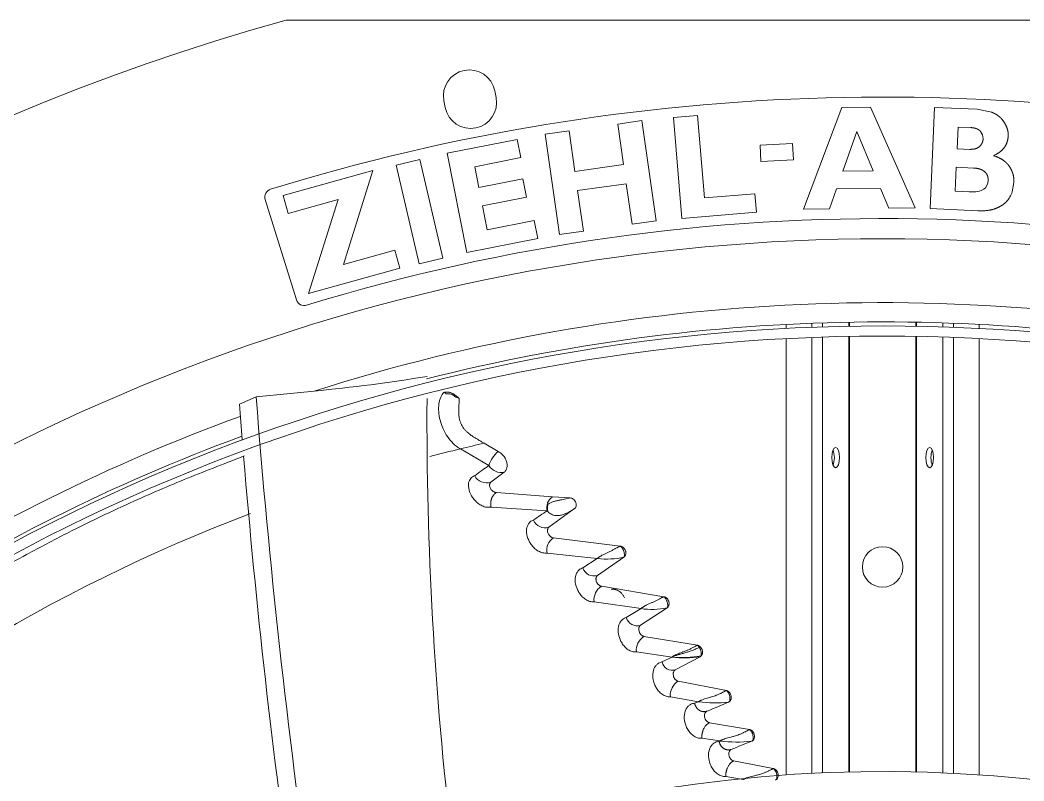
# Model space of a CAD drawing. Header units: millimetres. Extents: x 113490 to 142599, y -20467 to 115.
# Drawn here: x 132274.4 to 132522.1, y -11016.3 to -10828.5 of the extents above; entities that cross this region are included whole.
import ezdxf

# ---------------------------------------------------------------- set-up
doc = ezdxf.new("R2010")
doc.units = ezdxf.units.MM
doc.layers.add('DV3_0', color=7, linetype='Continuous')

msp = doc.modelspace()

# ---------------------------------------------------------------- linework, layer by layer
at = {"layer": 'DV3_0', "color": 7, "linetype": 'Continuous', "lineweight": 15}
for p, q in [((132340.06, -10828.49), (132634.41, -10828.49)), ((132391.84, -10847.61), (132391.51, -10845.94)), ((132378.96, -10848.44), (132379.29, -10850.1)), ((132477.18, -10850.07), (132467.73, -10875.19)), ((132484.2, -10849.99), (132477.18, -10850.07)), ((132495.23, -10874.86), (132484.2, -10849.99)), ((132500.07, -10850.05), (132498.94, -10875.02)), ((132510.53, -10850.52), (132500.07, -10850.05)), ((132514.21, -10851.26), (132510.53, -10850.52)), ((132427.83, -10853.32), (132421.89, -10854.16)), ((132431.33, -10878.07), (132427.83, -10853.32)), ((132441.58, -10852.03), (132435.61, -10852.53)), ((132435.61, -10852.53), (132437.69, -10877.44)), ((132443.28, -10872.39), (132441.58, -10852.03)), ((132409.9, -10855.85), (132403.96, -10856.69)), ((132411.31, -10865.83), (132409.9, -10855.85)), ((132421.89, -10854.16), (132423.3, -10864.13)), ((132477.41, -10865.8), (132480.85, -10856.01)), ((132480.85, -10856.01), (132484.87, -10865.71)), ((132505.61, -10860.26), (132505.85, -10854.9)), ((132505.85, -10854.9), (132509.03, -10855.04)), ((132397.06, -10857.95), (132379.81, -10861.35)), ((132397.94, -10862.45), (132397.06, -10857.95)), ((132403.96, -10856.69), (132407.46, -10881.45)), ((132464.99, -10858.97), (132457, -10859.39)), ((132465.2, -10862.96), (132464.99, -10858.97)), ((132379.81, -10861.35), (132384.65, -10885.88)), ((132457, -10859.39), (132457.21, -10863.38)), ((132508.79, -10860.4), (132505.61, -10860.26)), ((132373, -10862.94), (132367.17, -10864.32)), ((132378.74, -10887.27), (132373, -10862.94)), ((132386.58, -10864.69), (132397.94, -10862.45)), ((132457.21, -10863.38), (132465.2, -10862.96)), ((132361.41, -10865.62), (132339.3, -10871.79)), ((132354.2, -10888.85), (132361.41, -10865.62)), ((132367.17, -10864.32), (132372.91, -10888.65)), ((132387.6, -10869.85), (132386.58, -10864.69)), ((132423.3, -10864.13), (132411.31, -10865.83)), ((132484.87, -10865.71), (132477.41, -10865.8)), ((132505.13, -10870.74), (132505.4, -10864.82)), ((132505.4, -10864.82), (132509.67, -10865.01)), ((132398.45, -10867.71), (132387.6, -10869.85)), ((132399.33, -10872.19), (132398.45, -10867.71)), ((132411.98, -10870.6), (132423.97, -10868.9)), ((132423.97, -10868.9), (132425.39, -10878.91)), ((132519.2, -10870.9), (132519.63, -10868.61)), ((132413.39, -10880.61), (132411.98, -10870.6)), ((132455.69, -10871.36), (132443.28, -10872.39)), ((132456.07, -10875.9), (132455.69, -10871.36)), ((132474.12, -10875.11), (132475.87, -10870.19)), ((132475.87, -10870.19), (132486.71, -10870.06)), ((132486.71, -10870.06), (132488.74, -10874.94)), ((132508.59, -10870.89), (132505.13, -10870.74)), ((132334.9, -10872.75), (132342.61, -10897.58)), ((132339.3, -10871.79), (132340.53, -10876.2)), ((132340.53, -10876.2), (132352.85, -10872.76)), ((132352.85, -10872.76), (132345.54, -10896)), ((132388.48, -10874.33), (132399.33, -10872.19)), ((132389.65, -10880.24), (132388.48, -10874.33)), ((132437.69, -10877.44), (132456.07, -10875.9)), ((132467.73, -10875.19), (132474.12, -10875.11)), ((132488.74, -10874.94), (132495.23, -10874.86)), ((132498.94, -10875.02), (132510.74, -10875.56)), ((132401.27, -10877.95), (132389.65, -10880.24)), ((132402.16, -10882.43), (132401.27, -10877.95)), ((132425.39, -10878.91), (132431.33, -10878.07)), ((132407.46, -10881.45), (132413.39, -10880.61)), ((132384.65, -10885.88), (132402.16, -10882.43)), ((132366.91, -10885.3), (132354.2, -10888.85)), ((132368.13, -10889.7), (132366.91, -10885.3)), ((132372.91, -10888.65), (132378.74, -10887.27)), ((132345.54, -10896), (132368.13, -10889.7)), ((132463.43, -10904.61), (132463.43, -10903.61)), ((132479.09, -10904.06), (132479.09, -10903.06)), ((132495.39, -10903.06), (132495.39, -10904.06)), ((132511.05, -10904.61), (132511.05, -10903.61)), ((132463.43, -11014.81), (132463.43, -10907.12)), ((132479.09, -11014.09), (132479.09, -10906.56)), ((132495.39, -10906.56), (132495.39, -11014.09)), ((132511.05, -11014.81), (132511.05, -10907.12)), ((132346.97, -10920.06), (132332.65, -10921.46)), ((132332.65, -10921.46), (132328.55, -10923.32)), ((132388.91, -10932.94), (132392.39, -10934.98)), ((132383.04, -10934.34), (132390.05, -10938.46)), ((132393.86, -10940.13), (132390.57, -10942.59)), ((132391.94, -10945.15), (132405.78, -10946.18)), ((132405.78, -10946.18), (132410.1, -10946.44)), ((132390.62, -10948.73), (132404.44, -10949.63)), ((132404.44, -10949.63), (132404.6, -10949.78)), ((132411.24, -10949.1), (132404.9, -10953.68)), ((132406.02, -10956.32), (132422.48, -10958.35)), ((132404.42, -10960.05), (132416.83, -10961.4)), ((132416.83, -10961.4), (132413.22, -10963.73)), ((132423.41, -10961.07), (132416.89, -10965.57)), ((132417.83, -10968.27), (132433.24, -10970.83)), ((132416.04, -10972.09), (132427.63, -10973.77)), ((132427.63, -10973.77), (132423.97, -10975.98)), ((132434.03, -10973.59), (132427.5, -10977.89)), ((132428.34, -10980.63), (132441.54, -10982.83)), ((132426.48, -10984.48), (132435.27, -10985.74)), ((132435.27, -10985.74), (132432.79, -10986.95)), ((132442.21, -10985.65), (132436.08, -10988.91)), ((132436.78, -10991.7), (132448.67, -10994)), ((132434.85, -10995.56), (132441.81, -10996.75)), ((132441.81, -10996.75), (132440.84, -10997.12)), ((132444.51, -11001.93), (132454.38, -11003.65)), ((132442.63, -11005.78), (132447.1, -11006.45)), ((132447.1, -11006.45), (132446.88, -11006.53)), ((132450.47, -11011.37), (132460.25, -11013.25)), ((132448.54, -11015.24), (132452.88, -11015.97))]:
    msp.add_line(p, q, dxfattribs=at)
at = {"layer": 'DV3_0', "color": 7, "linetype": 'Continuous', "lineweight": 20}
for p, q in [((132469.74, -10904.33), (132469.74, -10903.33)), ((132472.36, -10904.23), (132472.36, -10903.23)), ((132478.93, -10904.07), (132478.93, -10903.07)), ((132495.55, -10904.07), (132495.55, -10903.07)), ((132502.12, -10904.23), (132502.12, -10903.23)), ((132504.74, -10904.33), (132504.74, -10903.33)), ((132469.74, -11014.43), (132469.74, -10906.83)), ((132472.36, -11014.31), (132472.36, -10906.73)), ((132478.93, -11014.09), (132478.93, -10906.57)), ((132495.55, -11014.09), (132495.55, -10906.57)), ((132502.12, -11014.31), (132502.12, -10906.73)), ((132504.74, -11014.43), (132504.74, -10906.83))]:
    msp.add_line(p, q, dxfattribs=at)
at = {"layer": 'DV3_0', "color": 7, "linetype": 'Continuous', "lineweight": 15}
msp.add_circle((132487.24, -10963.49), 5, dxfattribs=at)
for centre, radius, start, end in [((132487.24, -11359.99), 551.5, 105.4775, 164.5225), ((132385.24, -10847.19), 6.4, 11.25, 191.25), ((132487.24, -11359.99), 512.5, 75.9794, 107.1378), ((132385.57, -10848.85), 6.4, 191.25, 11.25), ((132336.81, -10872.16), 2, 107.1378, 197.25), ((132487.24, -11359.99), 482.5, 70.825, 107.1317), ((132487.24, -11359.99), 477.5, 46.9802, 133.0198), ((132344.52, -10896.99), 2, 197.25, 287.1317), ((132487.24, -11359.99), 457, 77.5175, 104.2543), ((132487.24, -11359.99), 456, 45.9967, 135.345), ((132487.24, -11359.99), 453.5, 90, 135.5593), ((132487.24, -11359.99), 453.5, 45.9921, 90), ((132308.52, -10514.44), 407.44, 275.4151, 279.3719), ((134164.57, -10785.08), 1841.22, 184.30567, 184.57799), ((134248.31, -10773.15), 1921.39, 184.42691, 188.12284), ((133247.05, -10927.53), 872.25, 179.63163, 186.79939), ((132382.71, -10921.89), 0.0569, 3.0429, 21.7469), ((132487.24, -11359.99), 457, 110.247, 135.4011), ((132544.51, -11601.1), 686.04, 103.11, 103.6137), ((132396.96, -10940.57), 7.22, 129.2854, 163.0361), ((132397.2, -10940.73), 7.5, 129.9251, 162.3964), ((134164.57, -10785.08), 1841.22, 184.70532, 188.15423), ((132496.56, -11089.87), 185.12, 125.1229, 126.452), ((132393.21, -10936.46), 3.74, 212.4341, 280.1249), ((132389.52, -10939.42), 3.33, 207.6664, 288.2786), ((132407.63, -10948.88), 3.28, 124.4035, 193.2063), ((132408.29, -10948.95), 3.78, 167.9046, 192.7148), ((132406.09, -10949.42), 1.96, 129.2476, 139.846), ((132500.22, -11093.41), 172.76, 123.6694, 125.0185), ((132406.71, -10948.06), 2.72, 219.2454, 226.0311), ((132403.95, -10950.7), 3.12, 202.9813, 287.5853), ((132407.91, -10959.34), 3.56, 122.1591, 191.5595), ((132419.13, -10941.85), 19.69, 263.3082, 282.5642), ((132416.02, -10962.74), 2.97, 199.4659, 287.0302), ((132419.91, -10971.57), 3.9, 122.1583, 187.5906), ((132430.32, -10955.77), 18.2, 261.4837, 281.7372), ((132426.69, -10975.17), 2.85, 196.7002, 286.4857), ((132430.43, -10984.01), 3.98, 121.7581, 186.7459), ((132435.34, -10986.41), 2.6, 191.9833, 286.655), ((132438.42, -10962.2), 23.76, 262.3892, 279.1865), ((132438.96, -10995.2), 4.12, 121.902, 185.08), ((132445.9, -10969.27), 27.78, 261.5257, 276.8733), ((130639.45, -6692.3), 4669.53, 292.73255, 292.8035), ((132451.27, -10973.99), 32.73, 262.6745, 276.415), ((130544.19, -6226.39), 5147.86, 291.72747, 291.78788), ((132449.5, -11007.73), 1.04, 238.4772, 273.809), ((132487.24, -11359.99), 346, 46.4603, 135.3186)]:
    msp.add_arc(centre, radius, start, end, dxfattribs=at)
at = {"layer": 'DV3_0', "color": 7, "linetype": 'Continuous', "lineweight": 20}
for centre, radius, start, end in [((132487.24, -11359.99), 461.75, 77.3584, 107.6844), ((132487.24, -11359.99), 461.75, 110.0855, 135.4011), ((132480.75, -11343.28), 420.46, 103.4379, 104.5005), ((132480.75, -11343.28), 420.46, 110.8294, 132.2399), ((132440.79, -10984.01), 1.39, 28.5144, 57.7171), ((132437.67, -10958.1), 27.75, 265.0448, 279.7658), ((132441.94, -10985.26), 0.473, 304.7153, 336.8695)]:
    msp.add_arc(centre, radius, start, end, dxfattribs=at)
at = {"layer": 'DV3_0', "color": 7, "linetype": 'Continuous', "lineweight": 15}
for centre, major_axis, ratio, start_param, end_param in [((132505.38, -10858.73), (-6.56, -1.66), 0.614349, 2.958164, 3.43458), ((132460.41, -10824.31), (-52.22, 45.56), 0.179638, 3.093177, 3.288878), ((132465.33, -10843.6), (-47.43, 26.04), 0.172874, -3.479683, -3.23109), ((132507.01, -10867.87), (-12.35, 2.41), 0.677865, 2.750654, 3.065029), ((132474.35, -10936.49), (0, -2.5), 0.386711, 0.731147, 2.410445), ((132500.13, -10936.49), (0, -2.5), 0.386711, 3.872737, 5.552041)]:
    msp.add_ellipse(centre, major_axis=major_axis, ratio=ratio, start_param=start_param, end_param=end_param, dxfattribs=at)
for centre in [(132475.64, -10936.49), (132498.84, -10936.49)]:
    msp.add_ellipse(centre, major_axis=(0, -2.5), ratio=0.386711, dxfattribs=at)
for points, degree, knots in [([(132516.57, -10852.87), (132516.17, -10852.41), (132515.63, -10852.03), (132515.01, -10851.59), (132514.21, -10851.26)], 2, [0, 0, 0, 0.5, 0.5, 1, 1, 1]), ([(132518.21, -10857.16), (132518.28, -10856.1), (132517.91, -10855.09), (132517.51, -10853.95), (132516.57, -10852.87)], 2, [0, 0, 0, 0.5, 0.5, 1, 1, 1]), ([(132509.03, -10855.04), (132509.43, -10855.06), (132509.77, -10855.13), (132510.12, -10855.2), (132510.42, -10855.31), (132510.72, -10855.43), (132510.96, -10855.6), (132511.19, -10855.76), (132511.37, -10855.97)], 2, [0, 0, 0, 0.25, 0.25, 0.5, 0.5, 0.75, 0.75, 1, 1, 1]), ([(132512.02, -10857.83), (132512, -10858.34), (132511.8, -10858.8), (132511.59, -10859.24), (132511.22, -10859.63)], 2, [0, 0, 0, 0.5, 0.5, 1, 1, 1]), ([(132514.59, -10861.97), (132516.37, -10861.18), (132517.28, -10859.91), (132518.12, -10858.73), (132518.21, -10857.16)], 2, [0, 0, 0, 0.5, 0.5, 1, 1, 1]), ([(132511.22, -10859.63), (132510.83, -10860.03), (132510.22, -10860.22), (132509.62, -10860.41), (132508.79, -10860.4)], 2, [0, 0, 0, 0.5, 0.5, 1, 1, 1]), ([(132518.48, -10864.57), (132517.92, -10863.76), (132517.06, -10863.14), (132516.04, -10862.42), (132514.59, -10861.97)], 2, [0, 0, 0, 0.5, 0.5, 1, 1, 1]), ([(132509.67, -10865.01), (132510.51, -10865.05), (132511.17, -10865.26), (132511.83, -10865.47), (132512.33, -10865.85)], 2, [0, 0, 0, 0.5, 0.5, 1, 1, 1]), ([(132512.33, -10865.85), (132512.57, -10866.04), (132512.75, -10866.27), (132512.93, -10866.5), (132513.05, -10866.77), (132513.28, -10867.31), (132513.26, -10868)], 2, [0, 0, 0, 0.25, 0.25, 0.5, 0.5, 1, 1, 1]), ([(132519.63, -10868.61), (132519.68, -10867.51), (132519.39, -10866.5), (132519.1, -10865.48), (132518.48, -10864.57)], 2, [0, 0, 0, 0.5, 0.5, 1, 1, 1]), ([(132515.11, -10875.01), (132516.06, -10874.63), (132516.77, -10874.16), (132517.37, -10873.76), (132517.81, -10873.28)], 2, [0, 0, 0, 0.5, 0.5, 1, 1, 1]), ([(132383.04, -10934.34), (132381.78, -10933.62), (132380.71, -10932.55), (132379.03, -10930.08), (132378.41, -10928.67), (132377.69, -10925.86), (132377.59, -10924.47), (132377.91, -10922.05), (132378.34, -10921.03), (132378.98, -10920.41)], 3, [0, 0, 0, 0, 0.25, 0.25, 0.5, 0.5, 0.75, 0.75, 1, 1, 1, 1]), ([(132378.98, -10920.41), (132379.06, -10920.39), (132379.2, -10920.36), (132379.42, -10920.33), (132379.65, -10920.31), (132379.87, -10920.32), (132380.09, -10920.33), (132380.31, -10920.37), (132380.52, -10920.43), (132380.82, -10920.52), (132381.19, -10920.69), (132381.6, -10920.96), (132381.99, -10921.26), (132382.38, -10921.57), (132382.63, -10921.78), (132382.76, -10921.89)], 3, [0, 0, 0, 0, 0.053409, 0.106769, 0.159914, 0.212802, 0.265511, 0.31808, 0.370303, 0.421902, 0.536282, 0.65101, 0.766316, 0.881981, 1, 1, 1, 1]), ([(132378.98, -10920.41), (132379.06, -10920.35), (132379.15, -10920.37), (132379.32, -10920.52), (132379.4, -10920.65), (132379.44, -10920.79)], 3, [0, 0, 0, 0, 0.5, 0.5, 1, 1, 1, 1]), ([(132379.44, -10920.79), (132379.5, -10920.78), (132379.61, -10920.76), (132379.78, -10920.74), (132379.94, -10920.72), (132380.1, -10920.72), (132380.26, -10920.73), (132380.46, -10920.75), (132380.7, -10920.81), (132381.06, -10920.95), (132381.48, -10921.2), (132381.77, -10921.43), (132381.93, -10921.55)], 3, [0, 0, 0, 0, 0.065755, 0.129231, 0.190492, 0.249684, 0.307037, 0.362864, 0.475577, 0.588241, 0.784731, 1, 1, 1, 1]), ([(132382.76, -10921.87), (132382.76, -10921.87), (132382.75, -10921.86), (132382.73, -10921.84), (132382.71, -10921.82), (132382.67, -10921.8), (132382.62, -10921.78), (132382.56, -10921.75), (132382.45, -10921.71), (132382.31, -10921.66), (132382.13, -10921.61), (132382, -10921.57), (132381.93, -10921.55)], 3, [0, 0, 0, 0, 0.045155, 0.094, 0.147231, 0.205436, 0.269135, 0.338807, 0.464907, 0.615651, 0.78816, 1, 1, 1, 1]), ([(132388.91, -10932.94), (132388.69, -10932.82), (132388.23, -10932.55), (132387.37, -10932.06), (132386.46, -10931.5), (132385.52, -10930.86), (132384.8, -10930.28), (132384.23, -10929.72), (132383.83, -10929.24), (132383.48, -10928.7), (132383.17, -10928.09), (132382.92, -10927.38), (132382.73, -10926.56), (132382.63, -10925.72), (132382.62, -10925.02), (132382.62, -10924.52), (132382.64, -10924.13), (132382.66, -10923.76), (132382.69, -10923.4), (132382.72, -10923.05), (132382.74, -10922.73), (132382.76, -10922.42), (132382.77, -10922.14), (132382.77, -10921.97), (132382.76, -10921.89)], 3, [0, 0, 0, 0, 0.040029, 0.085901, 0.15963, 0.21394, 0.271061, 0.31235, 0.350051, 0.378921, 0.428752, 0.476847, 0.528515, 0.605577, 0.665312, 0.699572, 0.734579, 0.77032, 0.806781, 0.843958, 0.88185, 0.920469, 0.95984, 1, 1, 1, 1]), ([(132392.39, -10934.98), (132392.46, -10935.02), (132392.75, -10935.21), (132393.5, -10935.78), (132394.22, -10936.76), (132394.57, -10937.88), (132394.59, -10938.73), (132394.37, -10939.53), (132394.03, -10939.93), (132393.86, -10940.13)], 3, [0, 0, 0, 0, 0.040412, 0.157001, 0.427305, 0.570682, 0.710239, 0.85239, 1, 1, 1, 1]), ([(132329.78, -10936.09), (132328.08, -10936.72), (132323.94, -10938.29), (132315.09, -10941.8), (132305.51, -10945.84), (132294.93, -10950.71), (132285.76, -10955.23), (132274.69, -10961.07), (132261.07, -10968.83), (132245.47, -10978.59), (132230.01, -10989.22), (132216.71, -10999.12), (132205.99, -11007.61), (132197.56, -11014.53), (132192.69, -11018.69), (132190.48, -11020.58)], 3, [0.2372655, 0.2372655, 0.2372655, 0.2372655, 0.2629324, 0.3003611, 0.375216, 0.4179257, 0.4668403, 0.518544, 0.5907456, 0.6811722, 0.7688048, 0.8461038, 0.908484, 0.9586231, 1, 1, 1, 1]), ([(132386.57, -10940.97), (132386.48, -10941.01), (132386.3, -10941.07), (132385.96, -10941.28), (132385.41, -10941.75), (132384.95, -10942.85), (132385.08, -10944.56), (132385.8, -10946.05), (132386.66, -10947.13), (132387.45, -10947.85), (132388.41, -10948.44), (132389.53, -10948.83), (132390.25, -10948.76), (132390.62, -10948.73)], 3, [0, 0, 0, 0, 0.027265, 0.054498, 0.113253, 0.239702, 0.385057, 0.552035, 0.627007, 0.710932, 0.802031, 0.898425, 1, 1, 1, 1]), ([(132390.57, -10942.59), (132390.54, -10942.61), (132390.5, -10942.64), (132390.44, -10942.71), (132390.38, -10942.78), (132390.32, -10942.89), (132390.27, -10943.04), (132390.24, -10943.26), (132390.25, -10943.49), (132390.33, -10943.83), (132390.5, -10944.18), (132390.75, -10944.5), (132390.95, -10944.7), (132391.16, -10944.86), (132391.36, -10944.98), (132391.55, -10945.07), (132391.75, -10945.13), (132391.88, -10945.15), (132391.94, -10945.15)], 3, [0, 0, 0, 0, 0.029221, 0.05825, 0.087358, 0.116815, 0.178634, 0.241921, 0.311566, 0.383125, 0.540006, 0.621009, 0.701784, 0.764986, 0.827655, 0.886622, 0.943641, 1, 1, 1, 1]), ([(132390.62, -10948.73), (132390.61, -10948.68), (132390.59, -10948.59), (132390.57, -10948.45), (132390.55, -10948.32), (132390.54, -10948.18), (132390.53, -10948.05), (132390.53, -10947.92), (132390.53, -10947.79), (132390.54, -10947.66), (132390.55, -10947.53), (132390.56, -10947.41), (132390.57, -10947.29), (132390.59, -10947.18), (132390.62, -10947.06), (132390.64, -10946.96), (132390.67, -10946.85), (132390.7, -10946.75), (132390.73, -10946.65), (132390.76, -10946.56), (132390.8, -10946.47), (132390.87, -10946.32), (132390.97, -10946.13), (132391.11, -10945.89), (132391.28, -10945.67), (132391.48, -10945.47), (132391.7, -10945.29), (132391.86, -10945.2), (132391.94, -10945.15)], 3, [0, 0, 0, 0, 0.03207, 0.063344, 0.093894, 0.123779, 0.153049, 0.181745, 0.209901, 0.237545, 0.2647, 0.291384, 0.317613, 0.3434, 0.368754, 0.393685, 0.4182, 0.442306, 0.466006, 0.489308, 0.512214, 0.534724, 0.603667, 0.675462, 0.750563, 0.82938, 0.912343, 1, 1, 1, 1]), ([(132410.1, -10946.44), (132409.8, -10946.5), (132409.45, -10946.58), (132408.66, -10946.76), (132408.21, -10946.86), (132407.49, -10947.01), (132407.23, -10947.06), (132406.72, -10947.18), (132406.46, -10947.23), (132405.95, -10947.37), (132405.7, -10947.45), (132405.24, -10947.64), (132405.03, -10947.75), (132404.85, -10947.9)], 3, [0, 0, 0, 0, 0.25, 0.25, 0.5, 0.5, 0.625, 0.625, 0.75, 0.75, 0.875, 0.875, 1, 1, 1, 1]), ([(132411.24, -10949.1), (132411.42, -10948.98), (132411.56, -10948.77), (132411.68, -10948.26), (132411.66, -10947.95), (132411.48, -10947.46), (132411.39, -10947.29), (132411.17, -10946.99), (132411.03, -10946.85), (132410.77, -10946.65), (132410.64, -10946.59), (132410.39, -10946.48), (132410.25, -10946.45), (132410.1, -10946.44)], 3, [0, 0, 0, 0, 0.25, 0.25, 0.5, 0.5, 0.625, 0.625, 0.75, 0.75, 0.875, 0.875, 1, 1, 1, 1]), ([(132404.82, -10950.02), (132405.09, -10950.28), (132405.41, -10950.47), (132406.06, -10950.73), (132406.4, -10950.79), (132407.07, -10950.83), (132407.4, -10950.8), (132408.04, -10950.67), (132408.34, -10950.58), (132408.93, -10950.37), (132409.2, -10950.25), (132409.72, -10950), (132409.96, -10949.86), (132410.63, -10949.49), (132410.99, -10949.25), (132411.24, -10949.1)], 3, [0, 0, 0, 0, 0.125, 0.125, 0.25, 0.25, 0.375, 0.375, 0.5, 0.5, 0.625, 0.625, 0.75, 0.75, 1, 1, 1, 1]), ([(132401.08, -10951.92), (132400.93, -10951.98), (132400.65, -10952.09), (132400.29, -10952.34), (132399.99, -10952.65), (132399.75, -10953), (132399.58, -10953.37), (132399.34, -10954.16), (132399.34, -10955.53), (132399.91, -10957.05), (132400.65, -10958.17), (132401.36, -10958.96), (132402.27, -10959.62), (132403.34, -10960.08), (132404.06, -10960.06), (132404.42, -10960.05)], 3, [0, 0, 0, 0, 0.044282, 0.086947, 0.128181, 0.168178, 0.206942, 0.244399, 0.392716, 0.551505, 0.626615, 0.710875, 0.802196, 0.898624, 1, 1, 1, 1]), ([(132404.9, -10953.68), (132404.87, -10953.7), (132404.83, -10953.74), (132404.76, -10953.8), (132404.71, -10953.87), (132404.64, -10953.98), (132404.58, -10954.14), (132404.53, -10954.35), (132404.53, -10954.59), (132404.58, -10954.93), (132404.72, -10955.28), (132404.92, -10955.61), (132405.09, -10955.81), (132405.27, -10955.98), (132405.45, -10956.11), (132405.63, -10956.21), (132405.83, -10956.29), (132405.95, -10956.31), (132406.02, -10956.32)], 3, [0, 0, 0, 0, 0.029926, 0.059804, 0.0899, 0.120475, 0.184302, 0.249473, 0.320003, 0.392088, 0.546011, 0.623156, 0.700072, 0.760986, 0.821133, 0.882127, 0.941254, 1, 1, 1, 1]), ([(132416.83, -10961.4), (132416.87, -10961.37), (132416.93, -10961.31), (132417.05, -10961.21), (132417.18, -10961.11), (132417.33, -10961), (132417.49, -10960.9), (132417.67, -10960.79), (132417.86, -10960.67), (132418.11, -10960.54), (132418.41, -10960.39), (132418.77, -10960.21), (132419.11, -10960.05), (132419.46, -10959.89), (132419.79, -10959.73), (132420.13, -10959.56), (132420.47, -10959.39), (132420.8, -10959.22), (132421.12, -10959.05), (132421.42, -10958.88), (132421.71, -10958.73), (132421.98, -10958.58), (132422.24, -10958.45), (132422.4, -10958.38), (132422.48, -10958.35)], 3, [0, 0, 0, 0, 0.023358, 0.048607, 0.075803, 0.104995, 0.136229, 0.169543, 0.204976, 0.24256, 0.301686, 0.361473, 0.421929, 0.476499, 0.53161, 0.587466, 0.643866, 0.698282, 0.750998, 0.802313, 0.852538, 0.901999, 0.951034, 1, 1, 1, 1]), ([(132422.48, -10958.35), (132422.51, -10958.35), (132422.58, -10958.36), (132422.68, -10958.39), (132422.78, -10958.42), (132422.88, -10958.46), (132422.97, -10958.51), (132423.1, -10958.58), (132423.24, -10958.69), (132423.4, -10958.85), (132423.56, -10959.05), (132423.69, -10959.29), (132423.8, -10959.55), (132423.88, -10959.91), (132423.88, -10960.26), (132423.79, -10960.57), (132423.71, -10960.75), (132423.61, -10960.89), (132423.52, -10960.99), (132423.45, -10961.04), (132423.41, -10961.07)], 3, [0, 0, 0, 0, 0.030046, 0.059999, 0.090071, 0.120472, 0.151405, 0.183063, 0.238908, 0.29524, 0.368162, 0.441585, 0.516209, 0.590866, 0.737097, 0.805482, 0.87329, 0.91637, 0.958392, 1, 1, 1, 1]), ([(132413.22, -10963.72), (132413.06, -10963.78), (132412.76, -10963.89), (132412.37, -10964.16), (132412.05, -10964.48), (132411.82, -10964.82), (132411.64, -10965.18), (132411.38, -10965.94), (132411.29, -10967.28), (132411.76, -10968.84), (132412.43, -10970.03), (132413.12, -10970.88), (132413.99, -10971.58), (132415.01, -10972.07), (132415.69, -10972.08), (132416.04, -10972.09)], 3, [0, 0, 0, 0, 0.048476, 0.093805, 0.13626, 0.175839, 0.21232, 0.245599, 0.39477, 0.547934, 0.630233, 0.718059, 0.809647, 0.90347, 1, 1, 1, 1]), ([(132416.89, -10965.57), (132416.87, -10965.59), (132416.82, -10965.63), (132416.76, -10965.69), (132416.7, -10965.76), (132416.63, -10965.86), (132416.56, -10966.01), (132416.5, -10966.22), (132416.48, -10966.46), (132416.51, -10966.8), (132416.61, -10967.15), (132416.78, -10967.48), (132416.93, -10967.69), (132417.09, -10967.86), (132417.26, -10968.01), (132417.44, -10968.13), (132417.63, -10968.22), (132417.77, -10968.25), (132417.83, -10968.27)], 3, [0, 0, 0, 0, 0.029226, 0.058279, 0.08738, 0.116751, 0.181269, 0.24707, 0.317634, 0.389516, 0.540863, 0.615937, 0.690699, 0.751332, 0.811212, 0.87573, 0.938063, 1, 1, 1, 1]), ([(132420.31, -10969.03), (132420.36, -10969.02), (132420.46, -10969.01), (132420.6, -10969), (132420.74, -10968.99), (132420.88, -10969), (132421.02, -10969.01), (132421.15, -10969.04), (132421.28, -10969.06), (132421.4, -10969.1), (132421.52, -10969.13), (132421.63, -10969.17), (132421.74, -10969.22), (132421.83, -10969.27), (132421.93, -10969.31), (132422.08, -10969.4), (132422.29, -10969.54), (132422.56, -10969.74), (132422.8, -10969.98), (132423.01, -10970.24), (132423.2, -10970.51), (132423.37, -10970.79), (132423.45, -10970.98), (132423.5, -10971.07)], 3, [0, 0, 0, 0, 0.040571, 0.080379, 0.119229, 0.156976, 0.193515, 0.228775, 0.262707, 0.295285, 0.326491, 0.356315, 0.38475, 0.411789, 0.437421, 0.461633, 0.541426, 0.620839, 0.699591, 0.777365, 0.853672, 0.927968, 1, 1, 1, 1]), ([(132427.63, -10973.77), (132427.66, -10973.74), (132427.73, -10973.67), (132427.85, -10973.58), (132427.98, -10973.48), (132428.13, -10973.37), (132428.29, -10973.27), (132428.47, -10973.16), (132428.67, -10973.05), (132428.92, -10972.92), (132429.22, -10972.77), (132429.58, -10972.6), (132429.93, -10972.45), (132430.27, -10972.3), (132430.6, -10972.15), (132430.94, -10971.99), (132431.28, -10971.82), (132431.61, -10971.66), (132431.92, -10971.5), (132432.22, -10971.35), (132432.5, -10971.2), (132432.76, -10971.06), (132433.01, -10970.94), (132433.17, -10970.87), (132433.24, -10970.83)], 3, [0, 0, 0, 0, 0.023537, 0.049016, 0.076492, 0.106017, 0.137635, 0.171387, 0.207311, 0.245442, 0.305194, 0.365536, 0.426466, 0.480671, 0.535546, 0.591276, 0.647668, 0.701926, 0.754334, 0.805198, 0.854844, 0.903618, 0.951878, 1, 1, 1, 1]), ([(132433.24, -10970.83), (132433.27, -10970.84), (132433.34, -10970.85), (132433.44, -10970.88), (132433.54, -10970.92), (132433.64, -10970.96), (132433.73, -10971.02), (132433.85, -10971.1), (132433.98, -10971.21), (132434.13, -10971.37), (132434.27, -10971.58), (132434.4, -10971.82), (132434.48, -10972.08), (132434.55, -10972.44), (132434.53, -10972.79), (132434.43, -10973.1), (132434.34, -10973.28), (132434.23, -10973.42), (132434.14, -10973.51), (132434.06, -10973.57), (132434.03, -10973.59)], 3, [0, 0, 0, 0, 0.030435, 0.060713, 0.091055, 0.121684, 0.152813, 0.184648, 0.239807, 0.295545, 0.36681, 0.438709, 0.51248, 0.586544, 0.733293, 0.80257, 0.871329, 0.915038, 0.957719, 1, 1, 1, 1]), ([(132423.97, -10975.98), (132423.81, -10976.04), (132423.5, -10976.14), (132423.1, -10976.4), (132422.77, -10976.71), (132422.51, -10977.06), (132422.32, -10977.42), (132422.02, -10978.2), (132421.88, -10979.56), (132422.29, -10981.14), (132422.92, -10982.35), (132423.59, -10983.23), (132424.44, -10983.96), (132425.45, -10984.46), (132426.13, -10984.47), (132426.48, -10984.48)], 3, [0, 0, 0, 0, 0.047744, 0.092804, 0.135367, 0.175516, 0.213186, 0.248271, 0.398257, 0.548409, 0.630442, 0.718038, 0.809514, 0.903308, 1, 1, 1, 1]), ([(132427.5, -10977.89), (132427.48, -10977.91), (132427.43, -10977.95), (132427.36, -10978.01), (132427.3, -10978.08), (132427.22, -10978.19), (132427.14, -10978.35), (132427.08, -10978.56), (132427.05, -10978.8), (132427.07, -10979.15), (132427.16, -10979.51), (132427.32, -10979.83), (132427.46, -10980.04), (132427.61, -10980.22), (132427.77, -10980.37), (132427.95, -10980.49), (132428.14, -10980.58), (132428.27, -10980.62), (132428.34, -10980.63)], 3, [0, 0, 0, 0, 0.030556, 0.0611, 0.091889, 0.123169, 0.18868, 0.255461, 0.326589, 0.398898, 0.549183, 0.622104, 0.694543, 0.753361, 0.811411, 0.87568, 0.937911, 1, 1, 1, 1]), ([(132435.27, -10985.74), (132435.31, -10985.72), (132435.38, -10985.66), (132435.49, -10985.57), (132435.61, -10985.49), (132435.74, -10985.41), (132435.96, -10985.29), (132436.32, -10985.11), (132436.84, -10984.89), (132437.36, -10984.69), (132437.78, -10984.53), (132438.13, -10984.41), (132438.45, -10984.28), (132438.8, -10984.14), (132439.28, -10983.94), (132439.87, -10983.67), (132440.43, -10983.39), (132440.82, -10983.19), (132441.07, -10983.06), (132441.31, -10982.93), (132441.46, -10982.87), (132441.54, -10982.83)], 3, [0, 0, 0, 0, 0.02106, 0.04289, 0.065519, 0.088973, 0.113272, 0.180338, 0.266379, 0.359536, 0.423294, 0.457111, 0.514578, 0.56736, 0.615521, 0.72676, 0.827901, 0.87053, 0.913174, 0.956207, 1, 1, 1, 1]), ([(132441.54, -10982.83), (132441.56, -10982.84), (132441.61, -10982.85), (132441.69, -10982.87), (132441.77, -10982.89), (132441.88, -10982.94), (132442, -10983), (132442.15, -10983.11), (132442.3, -10983.25), (132442.51, -10983.49), (132442.67, -10983.81), (132442.77, -10984.16), (132442.8, -10984.44), (132442.79, -10984.71), (132442.74, -10984.97), (132442.65, -10985.2), (132442.54, -10985.37), (132442.43, -10985.49), (132442.33, -10985.58), (132442.25, -10985.63), (132442.21, -10985.65)], 3, [0, 0, 0, 0, 0.023315, 0.046799, 0.070568, 0.094734, 0.142575, 0.190896, 0.246317, 0.302429, 0.444207, 0.517356, 0.590989, 0.664686, 0.737253, 0.805921, 0.874102, 0.91677, 0.958528, 1, 1, 1, 1]), ([(132432.79, -10986.95), (132432.64, -10986.99), (132432.34, -10987.05), (132431.95, -10987.25), (132431.62, -10987.48), (132431.35, -10987.75), (132431.13, -10988.03), (132430.95, -10988.32), (132430.62, -10989.03), (132430.4, -10990.34), (132430.72, -10991.96), (132431.28, -10993.22), (132431.94, -10994.17), (132432.79, -10994.96), (132433.8, -10995.5), (132434.5, -10995.54), (132434.85, -10995.56)], 3, [0, 0, 0, 0, 0.043237, 0.083715, 0.121568, 0.156899, 0.189672, 0.219825, 0.247272, 0.396379, 0.542711, 0.627314, 0.71676, 0.809383, 0.903583, 1, 1, 1, 1]), ([(132436.08, -10988.91), (132436.06, -10988.92), (132436, -10988.95), (132435.93, -10989.01), (132435.86, -10989.08), (132435.77, -10989.18), (132435.68, -10989.33), (132435.6, -10989.54), (132435.56, -10989.78), (132435.55, -10990.13), (132435.64, -10990.58), (132435.87, -10991.05), (132436.13, -10991.34), (132436.33, -10991.5), (132436.48, -10991.59), (132436.63, -10991.66), (132436.73, -10991.69), (132436.78, -10991.7)], 3, [0, 0, 0, 0, 0.03044, 0.060836, 0.091447, 0.122525, 0.18748, 0.253632, 0.323957, 0.395419, 0.543892, 0.688355, 0.806513, 0.856536, 0.905884, 0.953239, 1, 1, 1, 1]), ([(132441.81, -10996.75), (132441.85, -10996.72), (132441.93, -10996.66), (132442.06, -10996.58), (132442.21, -10996.51), (132442.36, -10996.43), (132442.61, -10996.31), (132443.03, -10996.16), (132443.61, -10995.97), (132444.19, -10995.8), (132444.66, -10995.66), (132445.12, -10995.53), (132445.6, -10995.37), (132446.09, -10995.2), (132446.49, -10995.04), (132446.82, -10994.9), (132447.12, -10994.76), (132447.42, -10994.62), (132447.7, -10994.48), (132447.96, -10994.35), (132448.21, -10994.22), (132448.45, -10994.1), (132448.6, -10994.03), (132448.67, -10994)], 3, [0, 0, 0, 0, 0.021857, 0.044486, 0.067918, 0.092178, 0.117289, 0.186945, 0.278043, 0.368455, 0.433816, 0.473773, 0.556929, 0.629649, 0.675183, 0.718887, 0.761043, 0.801958, 0.841964, 0.88141, 0.920654, 0.960062, 1, 1, 1, 1]), ([(132448.67, -10994), (132448.7, -10994), (132448.75, -10994.01), (132448.83, -10994.04), (132448.91, -10994.07), (132449.02, -10994.11), (132449.14, -10994.19), (132449.3, -10994.31), (132449.44, -10994.45), (132449.64, -10994.71), (132449.8, -10995.04), (132449.88, -10995.41), (132449.9, -10995.69), (132449.88, -10995.96), (132449.81, -10996.21), (132449.71, -10996.43), (132449.58, -10996.6), (132449.46, -10996.71), (132449.35, -10996.8), (132449.27, -10996.83), (132449.23, -10996.85)], 3, [0, 0, 0, 0, 0.023338, 0.046777, 0.070436, 0.094431, 0.143, 0.192043, 0.248136, 0.304964, 0.447047, 0.519642, 0.592724, 0.665838, 0.737776, 0.805809, 0.87338, 0.916397, 0.958383, 1, 1, 1, 1]), ([(132448.67, -10994), (132448.83, -10994.08), (132449.01, -10994.28), (132449.31, -10994.8), (132449.44, -10995.13), (132449.58, -10995.78), (132449.59, -10996.1), (132449.49, -10996.6), (132449.38, -10996.78), (132449.23, -10996.85)], 3, [0, 0, 0, 0, 0.25, 0.25, 0.5, 0.5, 0.75, 0.75, 1, 1, 1, 1]), ([(132440.84, -10997.12), (132440.67, -10997.14), (132440.34, -10997.19), (132439.9, -10997.37), (132439.54, -10997.59), (132439.24, -10997.86), (132439.01, -10998.13), (132438.83, -10998.4), (132438.45, -10999.09), (132438.16, -11000.4), (132438.43, -11002.06), (132438.97, -11003.37), (132439.63, -11004.36), (132440.5, -11005.18), (132441.54, -11005.74), (132442.26, -11005.77), (132442.63, -11005.78)], 3, [0, 0, 0, 0, 0.045942, 0.088221, 0.127018, 0.162428, 0.194406, 0.222869, 0.247712, 0.396684, 0.540659, 0.625737, 0.715593, 0.808589, 0.903134, 1, 1, 1, 1]), ([(132440.84, -10997.12), (132440.85, -10997.17), (132440.87, -10997.26), (132440.91, -10997.4), (132440.95, -10997.54), (132441.01, -10997.68), (132441.07, -10997.81), (132441.13, -10997.93), (132441.2, -10998.05), (132441.28, -10998.17), (132441.36, -10998.28), (132441.45, -10998.39), (132441.54, -10998.49), (132441.63, -10998.58), (132441.73, -10998.67), (132441.84, -10998.76), (132441.94, -10998.83), (132442.05, -10998.9), (132442.17, -10998.97), (132442.28, -10999.02), (132442.4, -10999.07), (132442.52, -10999.11), (132442.64, -10999.15), (132442.76, -10999.18), (132442.89, -10999.2), (132443.01, -10999.21), (132443.14, -10999.22), (132443.27, -10999.21), (132443.39, -10999.2), (132443.52, -10999.19), (132443.65, -10999.16), (132443.77, -10999.13), (132443.85, -10999.1), (132443.89, -10999.09)], 3, [0, 0, 0, 0, 0.030267, 0.06049, 0.090716, 0.12099, 0.151346, 0.181814, 0.212418, 0.243176, 0.274103, 0.30521, 0.336507, 0.368, 0.399696, 0.431598, 0.463712, 0.496043, 0.528592, 0.561354, 0.594318, 0.627471, 0.6608, 0.694286, 0.727911, 0.761659, 0.795511, 0.82945, 0.863461, 0.897531, 0.931648, 0.965806, 1, 1, 1, 1]), ([(132443.89, -10999.09), (132443.84, -10999.12), (132443.72, -10999.18), (132443.52, -10999.37), (132443.33, -10999.7), (132443.26, -11000.21), (132443.35, -11000.77), (132443.58, -11001.26), (132443.88, -11001.61), (132444.15, -11001.8), (132444.36, -11001.89), (132444.46, -11001.92), (132444.51, -11001.93)], 3, [0, 0, 0, 0, 0.061139, 0.122969, 0.253663, 0.394802, 0.542998, 0.68693, 0.804718, 0.904151, 0.952333, 1, 1, 1, 1]), ([(132442.63, -11005.78), (132442.63, -11005.72), (132442.62, -11005.61), (132442.62, -11005.44), (132442.62, -11005.29), (132442.63, -11005.13), (132442.64, -11004.99), (132442.66, -11004.85), (132442.68, -11004.72), (132442.7, -11004.6), (132442.72, -11004.48), (132442.75, -11004.38), (132442.77, -11004.28), (132442.8, -11004.19), (132442.82, -11004.11), (132442.84, -11004.03), (132442.87, -11003.96), (132442.89, -11003.9), (132442.91, -11003.85), (132442.93, -11003.8), (132442.94, -11003.76), (132442.96, -11003.73), (132442.97, -11003.71), (132443.03, -11003.55), (132443.16, -11003.28), (132443.37, -11002.94), (132443.59, -11002.65), (132443.82, -11002.41), (132444.06, -11002.21), (132444.29, -11002.05), (132444.44, -11001.97), (132444.51, -11001.93)], 3, [0, 0, 0, 0, 0.034719, 0.067879, 0.099529, 0.1297, 0.158417, 0.185696, 0.21155, 0.235984, 0.259003, 0.280608, 0.300799, 0.319573, 0.336929, 0.352862, 0.367369, 0.380445, 0.392086, 0.402287, 0.411043, 0.418352, 0.424209, 0.428612, 0.522381, 0.611802, 0.697099, 0.778402, 0.855853, 0.929637, 1, 1, 1, 1]), ([(132447.1, -11006.45), (132447.15, -11006.42), (132447.24, -11006.36), (132447.38, -11006.28), (132447.54, -11006.2), (132447.7, -11006.12), (132447.98, -11006.01), (132448.43, -11005.85), (132449.05, -11005.67), (132449.68, -11005.5), (132450.19, -11005.37), (132450.68, -11005.23), (132451.19, -11005.08), (132451.71, -11004.9), (132452.13, -11004.74), (132452.46, -11004.6), (132452.78, -11004.45), (132453.08, -11004.3), (132453.37, -11004.15), (132453.64, -11004.01), (132453.9, -11003.88), (132454.15, -11003.75), (132454.3, -11003.68), (132454.38, -11003.65)], 3, [0, 0, 0, 0, 0.022205, 0.045186, 0.068975, 0.093599, 0.119081, 0.190066, 0.283641, 0.374166, 0.440747, 0.483116, 0.566178, 0.638676, 0.683232, 0.725881, 0.76693, 0.806716, 0.845602, 0.883976, 0.922232, 0.960773, 1, 1, 1, 1]), ([(132454.38, -11003.65), (132454.41, -11003.65), (132454.46, -11003.66), (132454.54, -11003.68), (132454.63, -11003.71), (132454.73, -11003.76), (132454.86, -11003.84), (132455.02, -11003.95), (132455.17, -11004.1), (132455.37, -11004.36), (132455.52, -11004.69), (132455.6, -11005.06), (132455.62, -11005.34), (132455.6, -11005.62), (132455.53, -11005.87), (132455.42, -11006.09), (132455.3, -11006.26), (132455.17, -11006.37), (132455.06, -11006.46), (132454.97, -11006.49), (132454.93, -11006.51)], 3, [0, 0, 0, 0, 0.023925, 0.04795, 0.072208, 0.096825, 0.145638, 0.194908, 0.250499, 0.306865, 0.447496, 0.519803, 0.59266, 0.665663, 0.737504, 0.805531, 0.873127, 0.916194, 0.95826, 1, 1, 1, 1]), ([(132454.38, -11003.65), (132454.54, -11003.73), (132454.73, -11003.92), (132455.04, -11004.44), (132455.17, -11004.77), (132455.31, -11005.43), (132455.32, -11005.76), (132455.21, -11006.26), (132455.09, -11006.44), (132454.93, -11006.51)], 3, [0, 0, 0, 0, 0.25, 0.25, 0.5, 0.5, 0.75, 0.75, 1, 1, 1, 1]), ([(132446.88, -11006.53), (132446.71, -11006.55), (132446.38, -11006.6), (132445.94, -11006.77), (132445.57, -11006.99), (132445.27, -11007.24), (132445.03, -11007.51), (132444.84, -11007.78), (132444.46, -11008.47), (132444.15, -11009.77), (132444.38, -11011.43), (132444.91, -11012.76), (132445.56, -11013.77), (132446.43, -11014.6), (132447.46, -11015.18), (132448.18, -11015.22), (132448.54, -11015.24)], 3, [0, 0, 0, 0, 0.045856, 0.088124, 0.126976, 0.162508, 0.194685, 0.223437, 0.248669, 0.39703, 0.539719, 0.626161, 0.71668, 0.809753, 0.903936, 1, 1, 1, 1]), ([(132446.88, -11006.53), (132446.89, -11006.58), (132446.91, -11006.67), (132446.95, -11006.82), (132447, -11006.95), (132447.05, -11007.09), (132447.1, -11007.22), (132447.17, -11007.35), (132447.24, -11007.47), (132447.31, -11007.59), (132447.39, -11007.7), (132447.48, -11007.81), (132447.57, -11007.91), (132447.66, -11008.01), (132447.76, -11008.1), (132447.86, -11008.18), (132447.96, -11008.26), (132448.07, -11008.33), (132448.18, -11008.39), (132448.3, -11008.45), (132448.41, -11008.5), (132448.53, -11008.54), (132448.65, -11008.58), (132448.78, -11008.6), (132448.9, -11008.63), (132449.02, -11008.64), (132449.15, -11008.64), (132449.27, -11008.64), (132449.4, -11008.64), (132449.52, -11008.62), (132449.65, -11008.59), (132449.77, -11008.56), (132449.85, -11008.54), (132449.89, -11008.52)], 3, [0, 0, 0, 0, 0.030436, 0.060822, 0.091207, 0.121632, 0.152132, 0.182736, 0.213465, 0.244338, 0.275368, 0.306566, 0.33794, 0.369496, 0.40124, 0.433175, 0.465307, 0.497641, 0.530177, 0.56291, 0.595831, 0.628927, 0.662184, 0.695584, 0.729111, 0.762747, 0.796475, 0.830278, 0.864142, 0.898054, 0.932005, 0.965988, 1, 1, 1, 1]), ([(132449.89, -11008.52), (132449.83, -11008.55), (132449.72, -11008.61), (132449.51, -11008.79), (132449.32, -11009.12), (132449.24, -11009.63), (132449.32, -11010.18), (132449.54, -11010.67), (132449.84, -11011.04), (132450.1, -11011.23), (132450.31, -11011.33), (132450.42, -11011.35), (132450.47, -11011.37)], 3, [0, 0, 0, 0, 0.061242, 0.123225, 0.254005, 0.394834, 0.542395, 0.685839, 0.803738, 0.903604, 0.952074, 1, 1, 1, 1]), ([(132448.54, -11015.24), (132448.54, -11015.19), (132448.53, -11015.07), (132448.53, -11014.91), (132448.54, -11014.75), (132448.55, -11014.6), (132448.56, -11014.46), (132448.58, -11014.32), (132448.6, -11014.19), (132448.62, -11014.07), (132448.65, -11013.96), (132448.67, -11013.85), (132448.7, -11013.75), (132448.72, -11013.66), (132448.75, -11013.58), (132448.77, -11013.5), (132448.8, -11013.43), (132448.82, -11013.37), (132448.84, -11013.31), (132448.86, -11013.26), (132448.88, -11013.22), (132448.89, -11013.19), (132448.91, -11013.16), (132448.92, -11013.13), (132448.97, -11013), (132449.09, -11012.76), (132449.27, -11012.46), (132449.46, -11012.19), (132449.66, -11011.96), (132449.87, -11011.77), (132450.07, -11011.6), (132450.27, -11011.47), (132450.4, -11011.4), (132450.47, -11011.37)], 3, [0, 0, 0, 0, 0.034105, 0.066726, 0.097902, 0.127663, 0.15603, 0.18302, 0.208642, 0.232903, 0.255807, 0.277357, 0.297553, 0.316394, 0.333877, 0.350001, 0.364762, 0.378157, 0.390181, 0.400832, 0.410105, 0.417997, 0.424504, 0.429625, 0.433356, 0.514999, 0.593286, 0.668391, 0.74042, 0.809468, 0.875648, 0.939103, 1, 1, 1, 1]), ([(132452.88, -11015.97), (132452.93, -11015.94), (132453.02, -11015.88), (132453.17, -11015.8), (132453.33, -11015.72), (132453.5, -11015.65), (132453.78, -11015.54), (132454.25, -11015.39), (132454.88, -11015.21), (132455.52, -11015.06), (132456.03, -11014.93), (132456.53, -11014.8), (132457.05, -11014.65), (132457.58, -11014.48), (132458, -11014.32), (132458.33, -11014.19), (132458.65, -11014.05), (132458.96, -11013.9), (132459.25, -11013.76), (132459.52, -11013.62), (132459.78, -11013.48), (132460.03, -11013.36), (132460.18, -11013.29), (132460.25, -11013.25)], 3, [0, 0, 0, 0, 0.022435, 0.045658, 0.069702, 0.094596, 0.120363, 0.192049, 0.286933, 0.377223, 0.444129, 0.487416, 0.570462, 0.642848, 0.687123, 0.729439, 0.770101, 0.809449, 0.847849, 0.885696, 0.923393, 0.961357, 1, 1, 1, 1]), ([(132460.25, -11013.25), (132460.28, -11013.26), (132460.33, -11013.27), (132460.42, -11013.29), (132460.5, -11013.33), (132460.6, -11013.38), (132460.73, -11013.45), (132460.89, -11013.58), (132461.03, -11013.73), (132461.23, -11013.99), (132461.38, -11014.32), (132461.46, -11014.69), (132461.47, -11014.97), (132461.44, -11015.25), (132461.37, -11015.5), (132461.26, -11015.72), (132461.13, -11015.88), (132461, -11015.99), (132460.89, -11016.07), (132460.8, -11016.11), (132460.76, -11016.13)], 3, [0, 0, 0, 0, 0.023974, 0.048036, 0.072319, 0.09695, 0.146135, 0.195741, 0.251452, 0.307925, 0.447982, 0.519937, 0.592457, 0.665257, 0.73695, 0.805019, 0.872713, 0.915929, 0.958132, 1, 1, 1, 1]), ([(132460.25, -11013.25), (132460.42, -11013.34), (132460.6, -11013.54), (132460.91, -11014.07), (132461.04, -11014.4), (132461.17, -11015.05), (132461.18, -11015.38), (132461.05, -11015.88), (132460.93, -11016.06), (132460.76, -11016.13)], 3, [0, 0, 0, 0, 0.25, 0.25, 0.5, 0.5, 0.75, 0.75, 1, 1, 1, 1])]:
    msp.add_open_spline(points, degree=degree, knots=knots, dxfattribs=at)
msp.add_open_spline([(132510.74, -10875.56), (132513.39, -10875.68), (132515.11, -10875.01)], degree=2, dxfattribs=at)
at = {"layer": 'DV3_0', "color": 7, "linetype": 'Continuous', "lineweight": 20}
msp.add_open_spline([(132422.48, -10958.35), (132422.63, -10958.42), (132422.98, -10958.75), (132423.42, -10959.64), (132423.6, -10960.57), (132423.5, -10960.97), (132423.41, -10961.07)], degree=3, dxfattribs=at)
for points, knots in [([(132433.24, -10970.83), (132433.39, -10970.91), (132433.56, -10971.09), (132433.86, -10971.56), (132434, -10971.87), (132434.18, -10972.48), (132434.22, -10972.79), (132434.2, -10973.29), (132434.14, -10973.49), (132434.03, -10973.59)], [0, 0, 0, 0, 0.25, 0.25, 0.5, 0.5, 0.75, 0.75, 1, 1, 1, 1]), ([(132442.02, -10983.34), (132441.88, -10983.4), (132441.6, -10983.53), (132440.99, -10983.81), (132440.21, -10984.12), (132439.3, -10984.43), (132438.43, -10984.7), (132437.58, -10984.94), (132436.76, -10985.19), (132435.97, -10985.44), (132435.49, -10985.64), (132435.27, -10985.74)], [0, 0, 0, 0, 0.062498, 0.125002, 0.250008, 0.375015, 0.500022, 0.625029, 0.750035, 0.875042, 1, 1, 1, 1]), ([(132442.02, -10983.34), (132442.21, -10983.66), (132442.36, -10984.07), (132442.47, -10984.66), (132442.48, -10984.85), (132442.46, -10985.19), (132442.43, -10985.33), (132442.38, -10985.45)], [0, 0, 0, 0, 0.5, 0.5, 0.75, 0.75, 1, 1, 1, 1])]:
    msp.add_open_spline(points, degree=3, knots=knots, dxfattribs=at)

doc.saveas('drawing.dxf')
